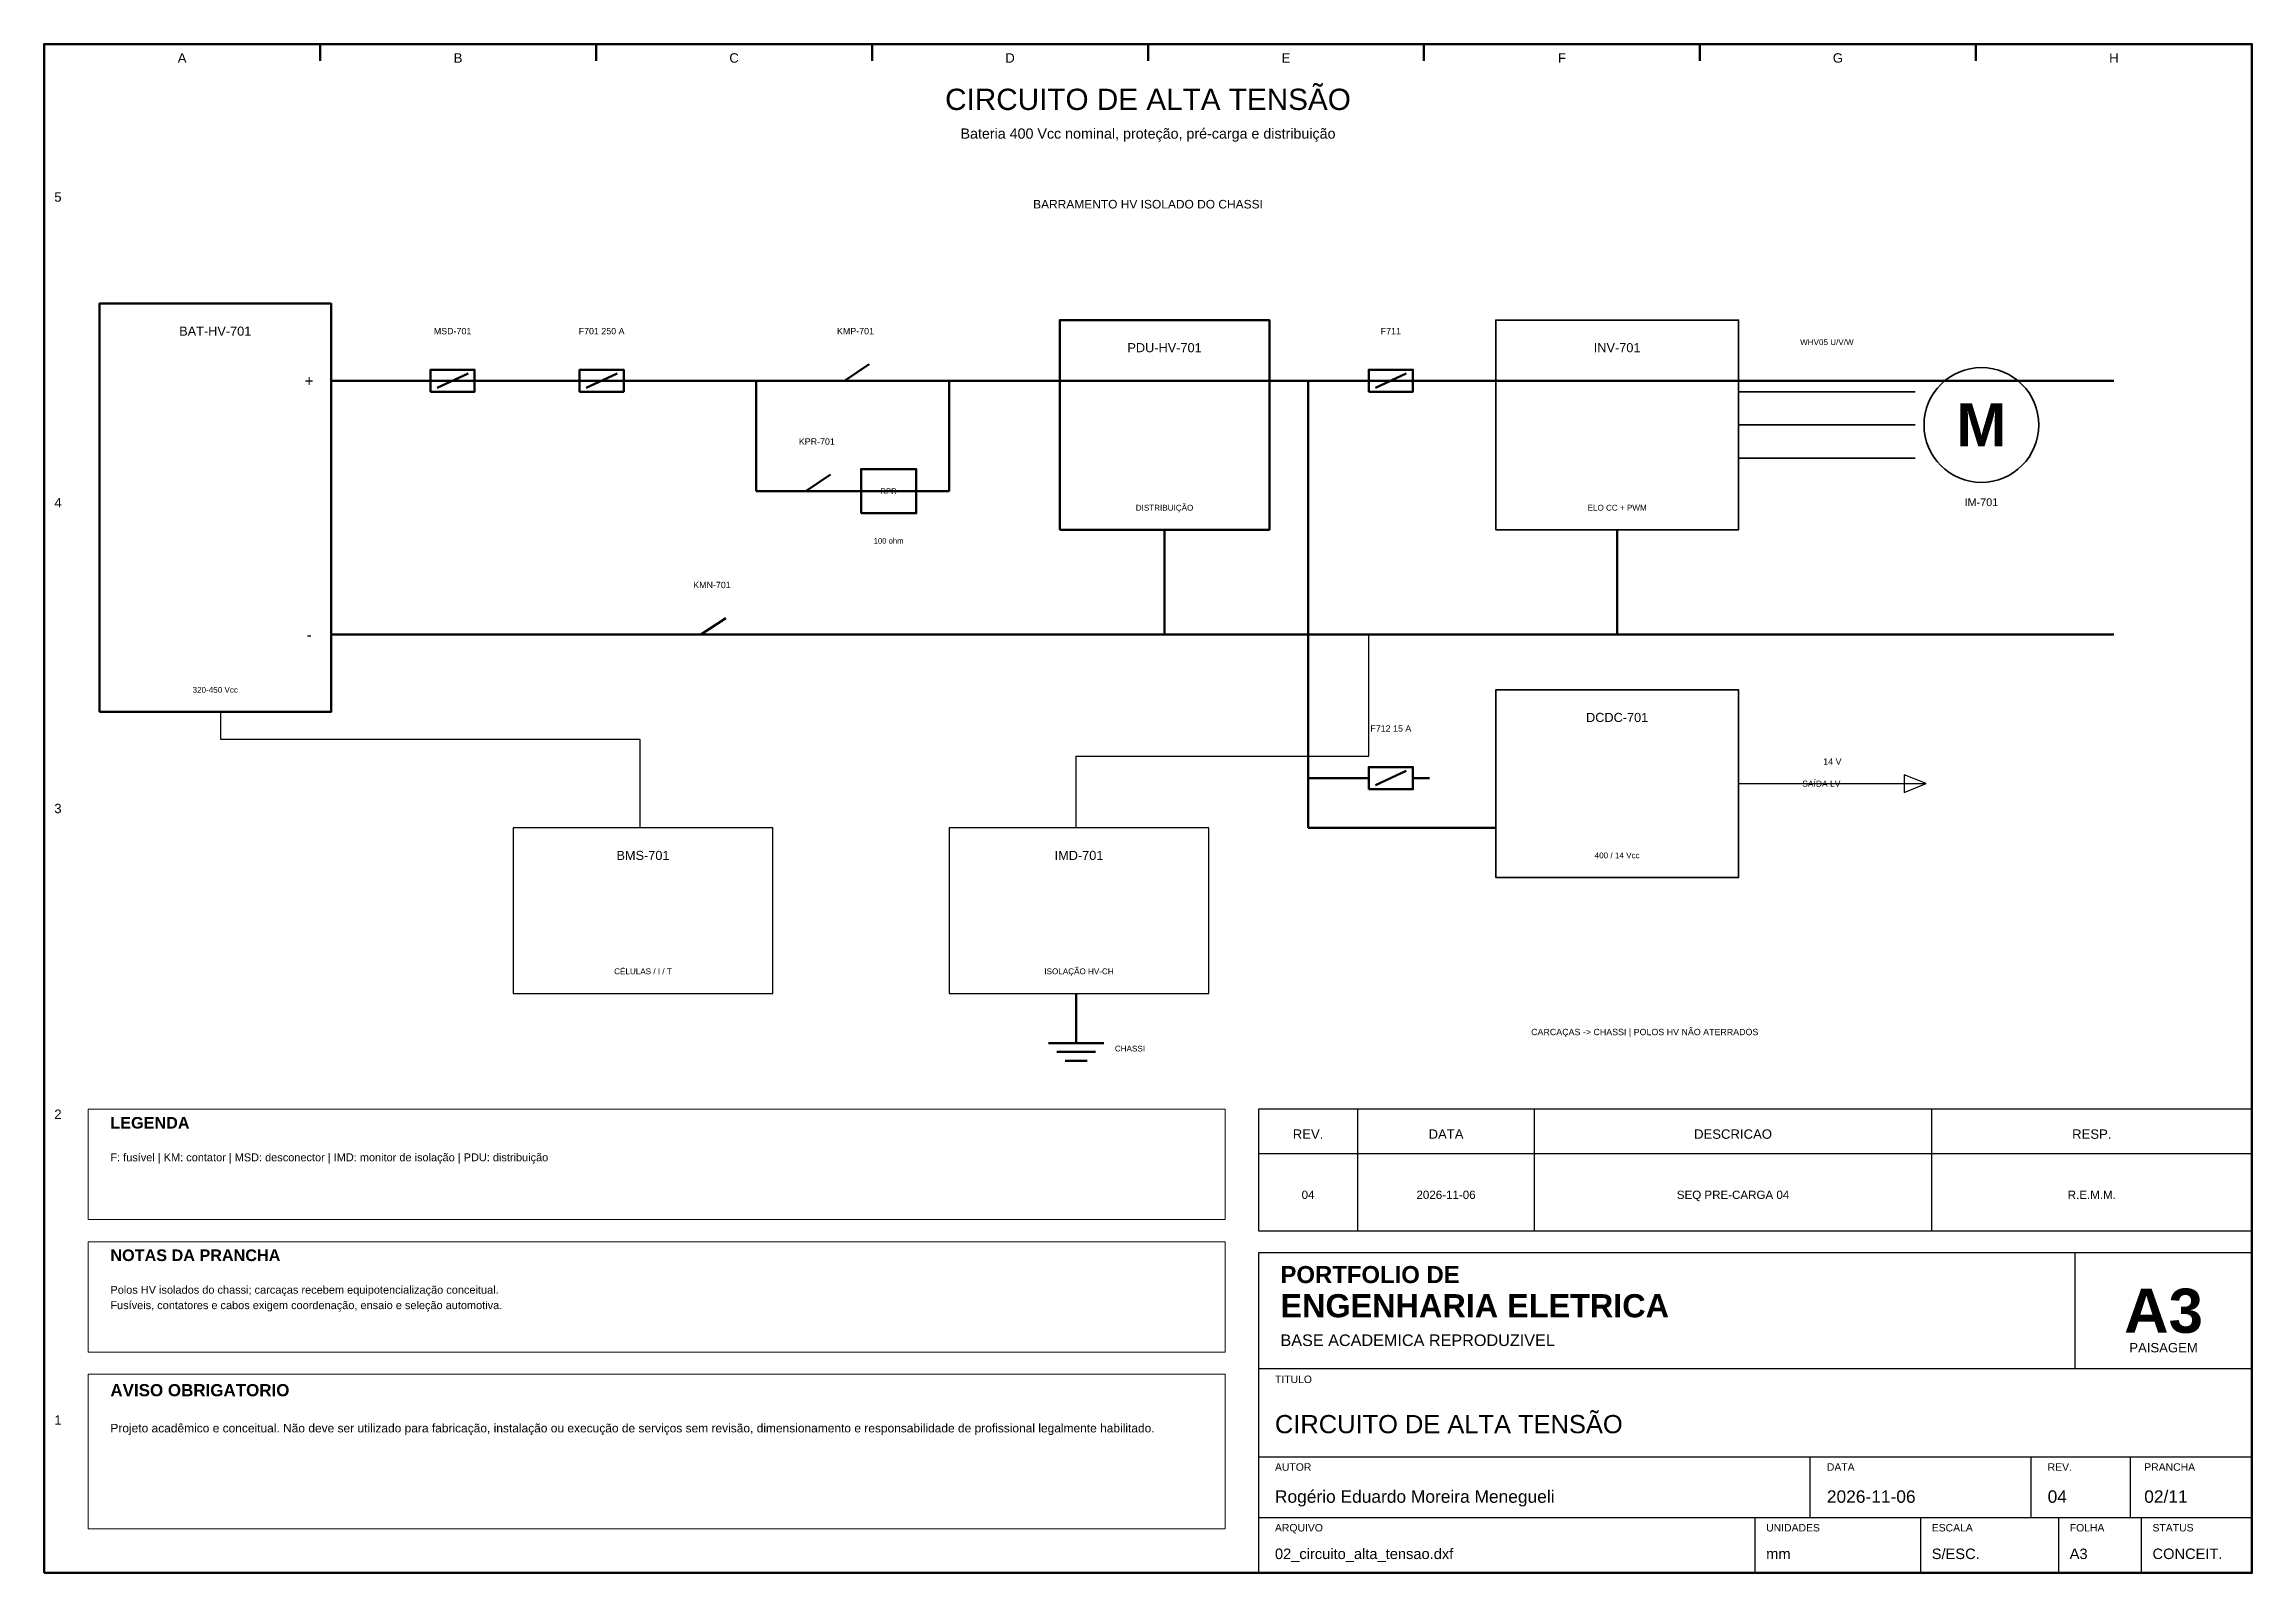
# Model space of a CAD drawing. Header units: millimetres. Extents: x 10 to 410, y 10 to 287.
import ezdxf
from ezdxf.enums import TextEntityAlignment as Align

# ---------------------------------------------------------------- set-up
doc = ezdxf.new("R2010")
doc.units = ezdxf.units.MM
for name, color, linetype, lineweight in [('00_MOLDURA', 7, 'CONTINUOUS', 50), ('01_CARIMBO', 7, 'CONTINUOUS', 25), ('02_TEXTO', 7, 'CONTINUOUS', 18), ('04_EQUIPAMENTOS', 32, 'CONTINUOUS', 35), ('05_POTENCIA', 12, 'CONTINUOUS', 50), ('06_COMANDO', 94, 'CONTINUOUS', 25), ('07_INSTRUMENTACAO', 202, 'CONTINUOUS', 25), ('08_CABOS', 124, 'CONTINUOUS', 35), ('12_LEGENDA', 7, 'CONTINUOUS', 18), ('13_NOTAS', 7, 'CONTINUOUS', 18)]:
    doc.layers.add(name, color=color, linetype=linetype, lineweight=lineweight)
doc.styles.add('PORTFOLIO_TEXTO', font='arial.ttf')
doc.styles.add('PORTFOLIO_TITULO', font='arialbd.ttf', dxfattribs={"width": 0.92})

# ---------------------------------------------------------------- blocks, each defined once
blk = doc.blocks.new('CARIMBO_A3')
at = {"layer": '01_CARIMBO'}
for p, q in [((148, 37), (148, 58)), ((0, 37), (180, 37)), ((0, 21), (180, 21)), ((100, 10), (100, 21)), ((140, 10), (140, 21)), ((158, 10), (158, 21)), ((0, 10), (180, 10)), ((90, 0), (90, 10)), ((120, 0), (120, 10)), ((145, 0), (145, 10)), ((160, 0), (160, 10))]:
    blk.add_line(p, q, dxfattribs=at)
blk.add_lwpolyline([(0, 0), (180, 0), (180, 58), (0, 58)], close=True, dxfattribs=at)
at = {"layer": '01_CARIMBO', "style": 'PORTFOLIO_TEXTO'}
for s, p in [('TITULO', (3, 34.4)), ('AUTOR', (3, 18.5)), ('DATA', (103, 18.5)), ('REV.', (143, 18.5)), ('PRANCHA', (160.5, 18.5)), ('ARQUIVO', (3, 7.5)), ('UNIDADES', (92, 7.5)), ('ESCALA', (122, 7.5)), ('FOLHA', (147, 7.5)), ('STATUS', (162, 7.5))]:
    blk.add_text(s, height=1.35, dxfattribs=at).set_placement(p)
at = {"layer": '02_TEXTO'}
for s, height, style, p in [('PORTFOLIO DE', 3.1, 'PORTFOLIO_TITULO', (4, 52.5)), ('ENGENHARIA ELETRICA', 4.2, 'PORTFOLIO_TITULO', (4, 46.3)), ('BASE ACADEMICA REPRODUZIVEL', 2.1, 'PORTFOLIO_TEXTO', (4, 41.1))]:
    blk.add_text(s, height=height, dxfattribs=dict(at, style=style)).set_placement(p)
for s, height, style, p in [('A3', 8, 'PORTFOLIO_TITULO', (164, 47.5)), ('PAISAGEM', 1.7, 'PORTFOLIO_TEXTO', (164, 40.8))]:
    blk.add_text(s, height=height, dxfattribs=dict(at, style=style)).set_placement(p, align=Align.MIDDLE_CENTER)
at = {"layer": '02_TEXTO', "style": 'PORTFOLIO_TEXTO'}
for tag, p, height in [('TITULO', (3, 25.3), 3.3), ('AUTOR', (3, 12.7), 2.25), ('DATA', (103, 12.7), 2.25), ('REVISAO', (143, 12.7), 2.25), ('PRANCHA', (160.5, 12.7), 2.25), ('ARQUIVO', (3, 2.5), 1.9), ('UNIDADES', (92, 2.5), 1.9), ('ESCALA', (122, 2.5), 1.9), ('FOLHA', (147, 2.5), 1.9), ('STATUS', (162, 2.5), 1.9)]:
    blk.add_attdef(tag, p, '', height=height, dxfattribs=at)
blk = doc.blocks.new('P07_FUSIVEL')
at = {"layer": '05_POTENCIA'}
for p, q in [((-7, 0), (-4, 0)), ((-2.8, -1.3), (2.8, 1.3)), ((4, 0), (7, 0))]:
    blk.add_line(p, q, dxfattribs=at)
blk.add_lwpolyline([(-4, -2), (4, -2), (4, 2), (-4, 2)], close=True, dxfattribs=at)
blk = doc.blocks.new('P07_CONTATOR')
at = {"layer": '05_POTENCIA'}
for p, q in [((-7, 0), (-2, 0)), ((-2, 0), (2.5, 3)), ((2, 0), (7, 0))]:
    blk.add_line(p, q, dxfattribs=at)
blk = doc.blocks.new('SIM_MOTOR')
at = {"layer": '04_EQUIPAMENTOS'}
blk.add_circle((0, 0), 4, dxfattribs=at)
at = {"layer": '04_EQUIPAMENTOS', "style": 'PORTFOLIO_TITULO'}
blk.add_text('M', height=3, dxfattribs=at).set_placement((0, 0), align=Align.MIDDLE_CENTER)
blk = doc.blocks.new('P07_CHASSI')
at = {"layer": '05_POTENCIA'}
for p, q in [((0, 4), (0, 0)), ((-5, 0), (5, 0)), ((-3.5, -1.6), (3.5, -1.6)), ((-2, -3.2), (2, -3.2))]:
    blk.add_line(p, q, dxfattribs=at)

msp = doc.modelspace()

# ---------------------------------------------------------------- linework, layer by layer
at = {"layer": '00_MOLDURA'}
for p, q in [((60, 287), (60, 284)), ((110, 287), (110, 284)), ((160, 287), (160, 284)), ((210, 287), (210, 284)), ((260, 287), (260, 284)), ((310, 287), (310, 284)), ((360, 287), (360, 284))]:
    msp.add_line(p, q, dxfattribs=at)
msp.add_lwpolyline([(10, 10), (410, 10), (410, 287), (10, 287)], close=True, dxfattribs=at)
at = {"layer": '01_CARIMBO'}
for p, q in [((248, 72), (248, 94)), ((280, 72), (280, 94)), ((352, 72), (352, 94)), ((230, 86), (410, 86))]:
    msp.add_line(p, q, dxfattribs=at)
msp.add_lwpolyline([(230, 72), (410, 72), (410, 94), (230, 94)], close=True, dxfattribs=at)
at = {"layer": '04_EQUIPAMENTOS'}
for points in [[(273, 199), (317, 199), (317, 237), (273, 237)], [(273, 136), (317, 136), (317, 170), (273, 170)]]:
    msp.add_lwpolyline(points, close=True, dxfattribs=at)
at = {"layer": '05_POTENCIA'}
for p, q in [((62, 226), (385, 226)), ((139, 226), (139, 206)), ((174, 206), (174, 226)), ((194, 226), (174, 226)), ((232, 226), (273, 226)), ((232, 226), (239, 226)), ((239, 226), (239, 154)), ((139, 206), (174, 206)), ((213, 199), (213, 180)), ((295, 180), (295, 199)), ((62, 180), (385, 180)), ((194, 180), (232, 180)), ((213, 180), (239, 180)), ((239, 180), (239, 145)), ((273, 180), (295, 180)), ((239, 154), (247, 154)), ((239, 145), (273, 145)), ((197, 115), (197, 110))]:
    msp.add_line(p, q, dxfattribs=at)
for points in [[(20, 166), (62, 166), (62, 240), (20, 240)], [(194, 199), (232, 199), (232, 237), (194, 237)], [(158, 202), (168, 202), (168, 210), (158, 210)]]:
    msp.add_lwpolyline(points, close=True, dxfattribs=at)
at = {"layer": '06_COMANDO'}
msp.add_line((317, 153), (351, 153), dxfattribs=at)
for points in [[(351, 153), (347, 154.6), (347, 151.4)], [(95, 115), (142, 115), (142, 145), (95, 145)]]:
    msp.add_lwpolyline(points, close=True, dxfattribs=at)
at = {"layer": '07_INSTRUMENTACAO'}
for p, q in [((250, 158), (250, 180)), ((42, 161), (42, 166)), ((118, 161), (42, 161)), ((118, 145), (118, 161)), ((197, 145), (197, 158)), ((197, 158), (250, 158))]:
    msp.add_line(p, q, dxfattribs=at)
msp.add_lwpolyline([(174, 115), (221, 115), (221, 145), (174, 145)], close=True, dxfattribs=at)
at = {"layer": '08_CABOS'}
for p, q in [((317, 224), (349, 224)), ((317, 218), (349, 218)), ((317, 212), (349, 212))]:
    msp.add_line(p, q, dxfattribs=at)
at = {"layer": '12_LEGENDA'}
msp.add_lwpolyline([(18, 74), (224, 74), (224, 94), (18, 94)], close=True, dxfattribs=at)
at = {"layer": '13_NOTAS'}
for points in [[(18, 50), (224, 50), (224, 70), (18, 70)], [(18, 18), (224, 18), (224, 46), (18, 46)]]:
    msp.add_lwpolyline(points, close=True, dxfattribs=at)

# ---------------------------------------------------------------- block references
at = {"layer": '01_CARIMBO'}
msp.add_blockref('CARIMBO_A3', (230, 10), dxfattribs=at).add_auto_attribs({'TITULO': 'CIRCUITO DE ALTA TENSÃO', 'AUTOR': 'Rogério Eduardo Moreira Menegueli', 'DATA': '2026-11-06', 'REVISAO': '04', 'PRANCHA': '02/11', 'ARQUIVO': '02_circuito_alta_tensao.dxf', 'UNIDADES': 'mm', 'ESCALA': 'S/ESC.', 'FOLHA': 'A3', 'STATUS': 'CONCEIT.'})
at = {"layer": '04_EQUIPAMENTOS', "xscale": 2.6, "yscale": 2.6}
msp.add_blockref('SIM_MOTOR', (361, 218), dxfattribs=at)
at = {"layer": '05_POTENCIA'}
for name, p in [('P07_FUSIVEL', (84, 226)), ('P07_FUSIVEL', (111, 226)), ('P07_CONTATOR', (157, 226)), ('P07_FUSIVEL', (254, 226)), ('P07_CONTATOR', (150, 206)), ('P07_CONTATOR', (131, 180)), ('P07_FUSIVEL', (254, 154)), ('P07_CHASSI', (197, 106))]:
    msp.add_blockref(name, p, dxfattribs=at)

# ---------------------------------------------------------------- texts
at = {"layer": '00_MOLDURA', "style": 'PORTFOLIO_TEXTO'}
for s, p in [('A', (35, 284.5)), ('B', (85, 284.5)), ('C', (135, 284.5)), ('D', (185, 284.5)), ('E', (235, 284.5)), ('F', (285, 284.5)), ('G', (335, 284.5)), ('H', (385, 284.5)), ('5', (12.5, 259.3)), ('4', (12.5, 203.9)), ('3', (12.5, 148.5)), ('2', (12.5, 93.1)), ('1', (12.5, 37.7))]:
    msp.add_text(s, height=1.7, dxfattribs=at).set_placement(p, align=Align.MIDDLE_CENTER)
at = {"layer": '01_CARIMBO', "style": 'PORTFOLIO_TEXTO'}
for s, p in [('REV.', (239, 89.5)), ('DATA', (264, 89.5)), ('DESCRICAO', (316, 89.5)), ('RESP.', (381, 89.5))]:
    msp.add_text(s, height=1.7, dxfattribs=at).set_placement(p, align=Align.MIDDLE_CENTER)
at = {"layer": '02_TEXTO', "style": 'PORTFOLIO_TEXTO'}
for s, height, p in [('CIRCUITO DE ALTA TENSÃO', 3.85, (210, 277)), ('Bateria 400 Vcc nominal, proteção, pré-carga e distribuição', 1.85, (210, 270.8)), ('DISTRIBUIÇÃO', 1.05, (213, 203)), ('ELO CC + PWM', 1.05, (295, 203)), ('100 ohm', 1, (163, 197)), ('320-450 Vcc', 1.05, (41, 170)), ('400 / 14 Vcc', 1.05, (295, 140)), ('CÉLULAS / I / T', 1.05, (118.5, 119)), ('ISOLAÇÃO HV-CH', 1.05, (197.5, 119)), ('04', 1.5, (239, 78.5)), ('2026-11-06', 1.5, (264, 78.5)), ('SEQ PRE-CARGA 04', 1.5, (316, 78.5)), ('R.E.M.M.', 1.5, (381, 78.5))]:
    msp.add_text(s, height=height, dxfattribs=at).set_placement(p, align=Align.MIDDLE_CENTER)
at = {"layer": '04_EQUIPAMENTOS', "style": 'PORTFOLIO_TEXTO'}
for s, height, p in [('INV-701', 1.65, (295, 232)), ('IM-701', 1.4, (361, 204)), ('DCDC-701', 1.65, (295, 165))]:
    msp.add_text(s, height=height, dxfattribs=at).set_placement(p, align=Align.MIDDLE_CENTER)
at = {"layer": '05_POTENCIA', "style": 'PORTFOLIO_TEXTO'}
for s, height, p in [('BARRAMENTO HV ISOLADO DO CHASSI', 1.55, (210, 258)), ('BAT-HV-701', 1.65, (41, 235)), ('MSD-701', 1.15, (84, 235)), ('F701 250 A', 1.15, (111, 235)), ('KMP-701', 1.15, (157, 235)), ('PDU-HV-701', 1.65, (213, 232)), ('F711', 1.15, (254, 235)), ('+', 2, (58, 226)), ('KPR-701', 1.15, (150, 215)), ('RPR', 1, (163, 206)), ('KMN-701', 1.15, (131, 189)), ('-', 2, (58, 180)), ('F712 15 A', 1.15, (254, 163))]:
    msp.add_text(s, height=height, dxfattribs=at).set_placement(p, align=Align.MIDDLE_CENTER)
msp.add_text('CHASSI', height=1.05, dxfattribs=at).set_placement((204, 105), align=Align.MIDDLE_LEFT)
at = {"layer": '06_COMANDO', "style": 'PORTFOLIO_TEXTO'}
for s, height, p in [('14 V', 1.15, (334, 157)), ('SAÍDA LV', 1.1, (332, 153)), ('BMS-701', 1.65, (118.5, 140))]:
    msp.add_text(s, height=height, dxfattribs=at).set_placement(p, align=Align.MIDDLE_CENTER)
at = {"layer": '07_INSTRUMENTACAO', "style": 'PORTFOLIO_TEXTO'}
msp.add_text('IMD-701', height=1.65, dxfattribs=at).set_placement((197.5, 140), align=Align.MIDDLE_CENTER)
at = {"layer": '08_CABOS', "style": 'PORTFOLIO_TEXTO'}
msp.add_text('WHV05 U/V/W', height=1.05, dxfattribs=at).set_placement((333, 233), align=Align.MIDDLE_CENTER)
at = {"layer": '12_LEGENDA', "style": 'PORTFOLIO_TITULO'}
msp.add_text('LEGENDA', height=2.1, dxfattribs=at).set_placement((22, 90.5))
at = {"layer": '12_LEGENDA', "insert": (22, 86), "char_height": 1.42, "width": 198, "attachment_point": 1, "line_spacing_factor": 1.18, "style": 'PORTFOLIO_TEXTO'}
msp.add_mtext('F: fusível | KM: contator | MSD: desconector | IMD: monitor de isolação | PDU: distribuição', dxfattribs=at)
at = {"layer": '13_NOTAS', "style": 'PORTFOLIO_TEXTO'}
msp.add_text('CARCAÇAS -> CHASSI | POLOS HV NÃO ATERRADOS', height=1.15, dxfattribs=at).set_placement((300, 108), align=Align.MIDDLE_CENTER)
at = {"layer": '13_NOTAS', "style": 'PORTFOLIO_TITULO'}
for s, height, p in [('NOTAS DA PRANCHA', 2.1, (22, 66.5)), ('AVISO OBRIGATORIO', 2.2, (22, 42))]:
    msp.add_text(s, height=height, dxfattribs=at).set_placement(p)
at = {"layer": '13_NOTAS', "width": 198, "attachment_point": 1, "line_spacing_factor": 1.18, "style": 'PORTFOLIO_TEXTO'}
for s, insert, char_height in [('Polos HV isolados do chassi; carcaças recebem equipotencialização conceitual.\\PFusíveis, contatores e cabos exigem coordenação, ensaio e seleção automotiva.', (22, 62), 1.42), ('Projeto acadêmico e conceitual. Não deve ser utilizado para fabricação, instalação ou execução de serviços sem revisão, dimensionamento e responsabilidade de profissional legalmente habilitado.', (22, 37), 1.55)]:
    msp.add_mtext(s, dxfattribs=dict(at, insert=insert, char_height=char_height))

doc.saveas('drawing.dxf')
